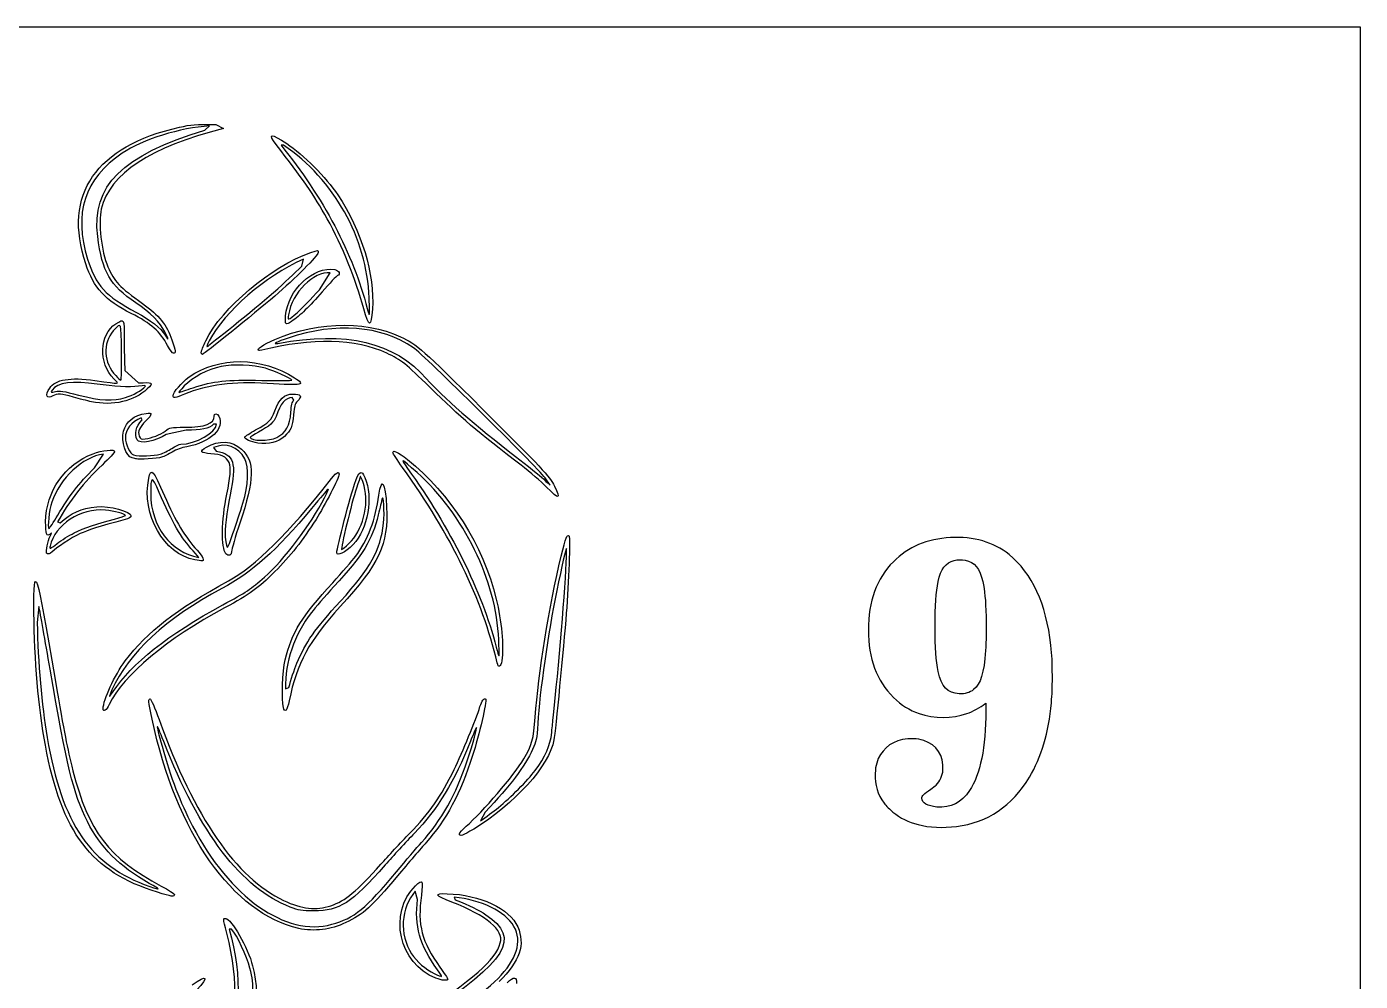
# Model space of a CAD drawing. Extents: x 0.1 to 9.2, y 0.2 to 11.9.
# Drawn here: x 3.67 to 9.21, y 7.89 to 11.86 of the extents above; entities that cross this region are included whole.
import ezdxf

# ---------------------------------------------------------------- set-up
doc = ezdxf.new("R2010")
doc.units = 0
doc.layers.add('Laag_1', color=7, linetype='CONTINUOUS')

msp = doc.modelspace()

# ---------------------------------------------------------------- linework, layer by layer
at = {"layer": 'Laag_1', "color": 7}
for points in [[(0.091356, 11.858106), (9.212454, 11.858106), (9.212454, 0.187669), (0.091356, 0.187669)], [(5.095348, 10.731231)], [(4.748478, 10.656978)], [(4.795919, 10.669978)], [(5.073092, 10.686742)], [(4.247168, 10.59038)], [(4.531492, 10.616006)], [(4.258186, 10.533362)], [(4.06687, 10.506337)], [(4.398084, 10.505905)], [(4.083663, 10.317548)], [(4.281656, 10.325504)], [(4.364126, 10.358143)], [(3.942071, 10.300319)], [(4.711339, 10.151712)], [(4.226934, 10.082429)], [(4.633181, 10.128675)], [(4.128842, 10.062655)], [(5.826141, 9.984144)], [(5.831617, 9.946174)], [(4.571291, 9.87863)], [(3.802433, 9.829603)], [(3.869957, 9.755253)], [(5.011455, 9.711401)], [(3.755613, 9.671943)], [(4.363778, 9.680943)], [(4.37186, 9.643622)], [(4.500692, 9.669146)], [(4.960825, 9.674284)], [(5.633847, 9.312251)], [(4.795462, 9.214181)], [(5.627334, 9.215227)], [(4.031878, 9.096372)], [(4.739065, 9.03088)], [(3.990583, 9.025094)], [(5.632496, 8.615336)], [(5.470202, 8.505404)], [(4.182002, 8.300096)], [(4.215627, 8.263205)], [(4.80316, 8.112688)], [(4.940686, 8.129891)], [(5.379307, 7.941407)], [(5.372729, 7.906081)]]:
    msp.add_lwpolyline(points, close=True, dxfattribs=at)
for points in [[(4.413522, 11.428684), (4.432729, 11.445722)], [(4.459198, 11.452203), (4.490258, 11.435085)], [(4.740151, 11.365708), (4.729638, 11.365343)], [(4.815289, 10.863273), (4.822565, 10.892624)], [(4.88885, 10.76579), (4.934045, 10.835804)], [(4.081121, 10.429975), (4.136888, 10.378355)], [(4.782784, 10.306749), (4.775978, 10.317664)], [(4.152468, 10.224742), (4.148247, 10.233103)], [(4.46115, 10.207101), (4.449603, 10.206634)], [(4.334735, 10.181832), (4.252663, 10.164931)], [(3.954697, 10.026014), (3.991905, 10.082981)], [(4.449022, 10.109727), (4.460596, 10.095427)], [(3.801532, 9.80101), (3.811599, 9.796766)], [(3.724107, 9.449298), (3.716597, 9.383806)], [(4.747704, 9.107865), (4.762132, 9.11346)], [(5.577853, 8.595754), (5.558091, 8.560295)], [(5.296482, 8.233646), (5.287143, 8.267757)], [(5.448371, 8.242942), (5.453223, 8.23221)], [(4.524306, 8.110364), (4.514664, 8.110364)]]:
    msp.add_lwpolyline(points, dxfattribs=at)
at = {"layer": 'Laag_1', "color": 1}
for points in [[(7.510319, 9.735824)], [(7.571667, 9.642439)]]:
    msp.add_lwpolyline(points, close=True, dxfattribs=at)
msp.add_lwpolyline([(7.653126, 9.045845), (7.656865, 9.048877), (7.656865, 9.017648)], dxfattribs=at)
at = {"layer": 'Laag_1', "color": 7}
for points in [[(3.91829, 10.873362), (3.82214, 11.160349), (3.960934, 11.362701), (4.307194, 11.440361)], [(3.96809, 10.986537), (3.940922, 11.197133), (4.06897, 11.324236), (4.413522, 11.428684)], [(4.490258, 11.435085), (4.18755, 11.358709), (4.017289, 11.246478), (3.98288, 11.100635)], [(4.432729, 11.445722), (4.311101, 11.4389), (4.154096, 11.389896), (4.069238, 11.332271)], [(4.307194, 11.440361), (4.357316, 11.451602), (4.371933, 11.452741), (4.459198, 11.452203)], [(4.708845, 11.368874), (4.672533, 11.415315), (4.686399, 11.416403), (4.753581, 11.372384)], [(4.921489, 11.059899), (4.865428, 11.160397), (4.818228, 11.228979), (4.708845, 11.368874)], [(4.729638, 11.365343), (4.904013, 11.151376), (5.030046, 10.912457), (5.087172, 10.68757)], [(5.095346, 10.73123), (5.085764, 10.98107), (4.950309, 11.223031), (4.740151, 11.365708)], [(4.753581, 11.372384), (4.821748, 11.327721), (4.917758, 11.231266), (4.965198, 11.159788)], [(4.069238, 11.332271), (3.913152, 11.226274), (3.866525, 11.083059), (3.926073, 10.892533)], [(4.965198, 11.159788), (5.064243, 11.010553), (5.119565, 10.828065), (5.10911, 10.685072)], [(3.98288, 11.100635), (3.969365, 11.04335), (3.98281, 10.926336), (4.01051, 10.860166)], [(5.073092, 10.686742), (5.041608, 10.806032), (4.983986, 10.947862), (4.921489, 11.059899)], [(4.126417, 10.71079), (4.018608, 10.783769), (3.987188, 10.83849), (3.96809, 10.986537)], [(4.41676, 10.553205), (4.483018, 10.689984), (4.689242, 10.86333), (4.85255, 10.919516)], [(4.883205, 10.919652), (4.883205, 10.907564), (4.787423, 10.811385), (4.70359, 10.739293)], [(4.85255, 10.919516), (4.885657, 10.930907), (4.883205, 10.930896), (4.883205, 10.919652)], [(4.107012, 10.666951), (3.999646, 10.720883), (3.951867, 10.77314), (3.91829, 10.873362)], [(3.926073, 10.892533), (3.960273, 10.783107), (3.999692, 10.740023), (4.128533, 10.671242)], [(4.01051, 10.860166), (4.035384, 10.800747), (4.059241, 10.775553), (4.154417, 10.708194)], [(4.822565, 10.892624), (4.661721, 10.820108), (4.49727, 10.677407), (4.431281, 10.553089)], [(4.531492, 10.616006), (4.65761, 10.717138), (4.755037, 10.802025), (4.815289, 10.863273)], [(4.748478, 10.656978), (4.756083, 10.763268), (4.865234, 10.86576), (4.953241, 10.849249)], [(4.934045, 10.835804), (4.864133, 10.842205), (4.776904, 10.754575), (4.75993, 10.660887)], [(4.963704, 10.824119), (4.959951, 10.822678), (4.931445, 10.792291), (4.900357, 10.75659)], [(4.953241, 10.849249), (4.971342, 10.845854), (4.978093, 10.82964), (4.963704, 10.824119)], [(4.900357, 10.75659), (4.847253, 10.695607), (4.808913, 10.658583), (4.773304, 10.633899)], [(4.795919, 10.669978), (4.813243, 10.684984), (4.855062, 10.728099), (4.88885, 10.76579)], [(4.247168, 10.59038), (4.227839, 10.62867), (4.185795, 10.670595), (4.126417, 10.71079)], [(4.154417, 10.708194), (4.221938, 10.660406), (4.256314, 10.617829), (4.27584, 10.557799)], [(4.70359, 10.739293), (4.614414, 10.662606), (4.409012, 10.497159), (4.402981, 10.497159)], [(5.095819, 10.662101), (5.097017, 10.662101), (5.096803, 10.69321), (5.095348, 10.731231)], [(4.06687, 10.506337), (4.065646, 10.636026), (4.067006, 10.632496), (4.032806, 10.594638)], [(4.043683, 10.624151), (4.078515, 10.646266), (4.077902, 10.647387), (4.077927, 10.561438)], [(4.258186, 10.533362), (4.228024, 10.591693), (4.190078, 10.625226), (4.107012, 10.666951)], [(4.128533, 10.671242), (4.18774, 10.639634), (4.229523, 10.60661), (4.247875, 10.576916)], [(4.670377, 10.54356), (4.844916, 10.631457), (5.075376, 10.642522), (5.226214, 10.570249)], [(4.773304, 10.633899), (4.748404, 10.616637), (4.745767, 10.619089), (4.748478, 10.656978)], [(4.75993, 10.660887), (4.755595, 10.636956), (4.758703, 10.637742), (4.795919, 10.669978)], [(5.10911, 10.685072), (5.103412, 10.607134), (5.093987, 10.607572), (5.073092, 10.686742)], [(5.087172, 10.68757), (5.09073, 10.673562), (5.094621, 10.662101), (5.095819, 10.662101)], [(4.035568, 10.395101), (3.96995, 10.460718), (3.974177, 10.580021), (4.043683, 10.624151)], [(4.032806, 10.594638), (3.987977, 10.545018), (3.99251, 10.460185), (4.042745, 10.408624)], [(4.247875, 10.576916), (4.264168, 10.550553), (4.263807, 10.557417), (4.247168, 10.59038)], [(4.422686, 10.529077), (4.426498, 10.531957), (4.475461, 10.571075), (4.531492, 10.616006)], [(4.715839, 10.542901), (5.0018, 10.595351), (5.200653, 10.548009), (5.333271, 10.395906)], [(5.280115, 10.524171), (5.14174, 10.617277), (4.959721, 10.631516), (4.7595, 10.564896)], [(4.077927, 10.561438), (4.077927, 10.519414), (4.079376, 10.460256), (4.081121, 10.429975)], [(4.282961, 10.502028), (4.277319, 10.502028), (4.268831, 10.512775), (4.258186, 10.533362)], [(4.27584, 10.557799), (4.291877, 10.508498), (4.292706, 10.502008), (4.282961, 10.502028)], [(4.398084, 10.505905), (4.398084, 10.510716), (4.406489, 10.532), (4.41676, 10.553205)], [(4.431281, 10.553089), (4.422741, 10.537003), (4.418874, 10.526197), (4.422686, 10.529077)], [(4.649135, 10.514056), (4.621322, 10.506977), (4.63474, 10.525614), (4.670377, 10.54356)], [(5.16826, 10.502163), (5.042679, 10.562195), (4.855146, 10.566491), (4.649135, 10.514056)], [(4.7595, 10.564896), (4.712158, 10.549145), (4.690562, 10.538264), (4.715839, 10.542901)], [(5.226214, 10.570249), (5.29499, 10.537296), (5.316409, 10.518384), (5.565366, 10.270801)], [(4.064217, 10.390432), (4.066278, 10.390432), (4.067472, 10.442589), (4.06687, 10.506337)], [(4.347791, 10.4032), (4.468641, 10.489437), (4.650639, 10.487924), (4.785617, 10.399559)], [(4.402981, 10.497159), (4.400288, 10.497159), (4.398084, 10.501094), (4.398084, 10.505905)], [(5.348922, 10.359166), (5.246801, 10.459149), (5.229356, 10.472956), (5.16826, 10.502163)], [(5.826141, 9.984144), (5.789724, 10.032104), (5.317892, 10.498753), (5.280115, 10.524171)], [(4.480555, 10.446803), (4.425402, 10.435228), (4.362943, 10.402162), (4.327742, 10.3659)], [(4.664462, 10.439112), (4.614745, 10.453402), (4.529078, 10.456985), (4.480555, 10.446803)], [(4.774308, 10.390019), (4.769522, 10.397763), (4.699609, 10.429008), (4.664462, 10.439112)], [(3.768704, 10.356969), (3.79274, 10.393057), (3.852492, 10.403069), (3.956624, 10.388459)], [(3.966326, 10.373523), (3.865541, 10.388903), (3.798646, 10.380032), (3.778522, 10.348618)], [(3.956624, 10.388459), (4.067676, 10.372878), (4.058558, 10.372111), (4.035568, 10.395101)], [(4.137192, 10.365007), (4.099531, 10.360094), (4.032402, 10.36344), (3.966326, 10.373523)], [(4.042745, 10.408624), (4.052493, 10.398619), (4.062156, 10.390432), (4.064217, 10.390432)], [(4.083663, 10.317548), (4.112931, 10.326588), (4.153112, 10.349154), (4.16461, 10.363008)], [(4.136888, 10.378355), (4.196615, 10.382257), (4.201269, 10.379096), (4.173716, 10.353344)], [(4.16461, 10.363008), (4.168812, 10.368072), (4.163601, 10.368451), (4.137192, 10.365007)], [(4.281656, 10.325504), (4.281656, 10.340008), (4.316344, 10.380761), (4.347791, 10.4032)], [(4.327742, 10.3659), (4.311733, 10.349409), (4.301909, 10.33712), (4.305911, 10.338591)], [(4.671355, 10.376336), (4.534019, 10.384809), (4.423148, 10.370415), (4.328426, 10.331815)], [(4.364126, 10.358143), (4.450146, 10.386647), (4.501722, 10.392218), (4.649254, 10.388946)], [(4.649254, 10.388946), (4.71936, 10.387392), (4.775634, 10.387875), (4.774308, 10.390019)], [(4.785617, 10.399559), (4.832436, 10.368909), (4.822958, 10.366983), (4.671355, 10.376336)], [(5.333271, 10.395906), (5.393995, 10.32626), (5.542923, 10.196339), (5.702824, 10.073517)], [(5.727316, 10.036249), (5.543933, 10.176757), (5.476143, 10.234609), (5.348922, 10.359166)], [(3.781981, 10.324941), (3.755688, 10.309911), (3.748657, 10.326872), (3.768704, 10.356969)], [(3.778522, 10.348618), (3.772054, 10.33852), (3.772307, 10.338417), (3.792725, 10.342826)], [(3.867087, 10.31959), (3.81814, 10.333815), (3.799549, 10.334984), (3.781981, 10.324941)], [(3.792725, 10.342826), (3.810389, 10.34664), (3.824817, 10.344391), (3.888707, 10.327864)], [(3.942071, 10.300319), (3.924728, 10.303972), (3.890985, 10.312644), (3.867087, 10.31959)], [(3.888707, 10.327864), (3.978849, 10.304548), (4.032399, 10.301714), (4.083663, 10.317548)], [(4.173716, 10.353344), (4.119185, 10.302378), (4.02962, 10.281876), (3.942071, 10.300319)], [(4.328426, 10.331815), (4.288595, 10.315583), (4.281656, 10.314646), (4.281656, 10.325504)], [(4.305911, 10.338591), (4.309914, 10.34006), (4.33611, 10.348859), (4.364126, 10.358143)], [(4.703386, 10.261989), (4.720978, 10.311821), (4.742727, 10.332218), (4.778267, 10.332218)], [(4.775978, 10.317664), (4.747145, 10.317664), (4.726553, 10.293528), (4.708928, 10.239074)], [(4.77032, 10.256556), (4.772276, 10.286991), (4.775082, 10.298291), (4.782784, 10.306749)], [(4.778267, 10.332218), (4.812762, 10.332218), (4.818176, 10.323847), (4.797583, 10.302352)], [(4.075321, 10.17805), (4.085589, 10.217638), (4.118937, 10.244042), (4.168865, 10.252117)], [(4.168865, 10.252117), (4.196262, 10.256548), (4.196023, 10.248484), (4.167939, 10.220921)], [(4.451448, 10.240699), (4.451448, 10.252561), (4.464274, 10.252337), (4.470682, 10.240365)], [(4.623994, 10.183078), (4.679364, 10.213124), (4.689796, 10.223493), (4.703386, 10.261989)], [(4.711339, 10.151713), (4.750215, 10.171644), (4.766753, 10.20104), (4.77032, 10.256556)], [(4.797583, 10.302352), (4.786439, 10.290721), (4.784253, 10.28321), (4.781166, 10.245931)], [(5.565366, 10.270801), (5.811971, 10.025556), (5.844488, 9.990736), (5.864984, 9.949951)], [(4.148247, 10.233103), (4.10871, 10.21707), (4.082566, 10.184014), (4.082905, 10.150484)], [(4.131439, 10.142704), (4.118714, 10.166479), (4.126548, 10.197041), (4.152468, 10.224742)], [(4.167939, 10.220921), (4.140103, 10.193603), (4.132937, 10.176967), (4.140815, 10.15795)], [(4.247999, 10.178324), (4.269205, 10.193919), (4.269412, 10.193959), (4.330033, 10.194272)], [(4.313584, 10.123616), (4.372513, 10.123616), (4.46115, 10.173762), (4.46115, 10.207101)], [(4.330033, 10.194272), (4.41393, 10.194703), (4.451448, 10.20905), (4.451448, 10.240699)], [(4.449603, 10.206634), (4.430904, 10.189067), (4.397396, 10.181832), (4.334735, 10.181832)], [(4.470682, 10.240365), (4.497758, 10.189774), (4.435661, 10.130662), (4.337477, 10.113565)], [(4.708928, 10.239074), (4.701722, 10.216811), (4.681032, 10.198308), (4.636366, 10.174184)], [(4.781166, 10.245931), (4.7771, 10.196852), (4.770361, 10.180878), (4.743468, 10.156583)], [(4.110709, 10.06748), (4.084228, 10.073317), (4.064302, 10.135575), (4.075321, 10.17805)], [(4.082905, 10.150484), (4.083162, 10.124893), (4.102986, 10.083235), (4.116714, 10.079432)], [(4.252663, 10.164931), (4.208119, 10.134955), (4.142067, 10.122844), (4.131439, 10.142704)], [(4.140815, 10.15795), (4.146127, 10.145125), (4.148383, 10.144009), (4.164447, 10.14626)], [(4.164447, 10.14626), (4.195894, 10.150667), (4.226213, 10.162302), (4.247999, 10.178324)], [(4.419572, 10.111543), (4.470428, 10.141347), (4.527992, 10.138222), (4.565533, 10.103618)], [(4.633181, 10.128675), (4.604875, 10.132535), (4.576124, 10.145931), (4.578814, 10.154004)], [(4.578814, 10.154004), (4.579834, 10.157064), (4.600165, 10.170147), (4.623994, 10.183078)], [(4.636366, 10.174184), (4.617374, 10.163925), (4.601835, 10.154026), (4.601835, 10.152184)], [(4.601835, 10.152184), (4.601835, 10.137033), (4.682032, 10.136688), (4.711339, 10.151712)], [(4.743468, 10.156583), (4.715628, 10.13143), (4.679678, 10.122333), (4.633181, 10.128675)], [(3.75172, 9.801971), (3.752472, 9.927462), (3.8315, 10.040552), (3.949026, 10.08432)], [(3.991905, 10.082981), (3.905424, 10.071128), (3.811642, 9.983794), (3.776872, 9.882732)], [(3.949026, 10.08432), (3.985845, 10.098031), (4.039095, 10.103753), (4.039092, 10.093997)], [(4.039092, 10.093997), (4.03909, 10.090276), (4.015195, 10.064812), (3.985992, 10.03741)], [(4.116714, 10.079432), (4.138888, 10.07329), (4.201933, 10.075004), (4.226934, 10.082429)], [(4.226934, 10.082427), (4.240497, 10.086455), (4.262671, 10.09737), (4.27621, 10.106683)], [(4.27788, 10.091476), (4.262833, 10.082415), (4.242791, 10.072623), (4.233342, 10.069717)], [(4.27621, 10.106683), (4.289749, 10.115996), (4.306567, 10.123616), (4.313584, 10.123616)], [(4.337477, 10.113565), (4.317052, 10.110008), (4.295212, 10.101913), (4.27788, 10.091476)], [(4.438225, 10.084198), (4.393966, 10.087833), (4.389724, 10.094051), (4.419572, 10.111543)], [(4.504362, 9.916984), (4.532358, 10.051926), (4.522326, 10.077291), (4.438225, 10.084198)], [(4.579236, 10.062975), (4.551622, 10.11415), (4.499857, 10.132736), (4.449022, 10.109727)], [(4.460596, 10.095427), (4.534385, 10.082286), (4.545616, 10.046373), (4.517601, 9.913145)], [(4.565533, 10.103618), (4.621133, 10.052367), (4.619396, 9.979237), (4.558232, 9.796289)], [(5.193683, 10.089254), (5.193683, 10.101974), (5.214415, 10.092046), (5.254651, 10.060056)], [(5.234314, 10.027401), (5.211967, 10.05853), (5.193683, 10.086364), (5.193683, 10.089254)], [(3.985992, 10.03741), (3.911348, 9.967371), (3.850244, 9.88906), (3.801532, 9.80101)], [(4.128842, 10.062654), (4.126174, 10.063698), (4.118014, 10.06587), (4.110709, 10.06748)], [(4.233342, 10.069717), (4.216057, 10.064399), (4.137881, 10.059116), (4.128842, 10.062655)], [(4.180182, 9.982692), (4.189597, 10.026594), (4.197294, 10.017968), (4.244921, 9.910137)], [(4.571291, 9.87863), (4.593851, 9.952895), (4.597164, 10.029753), (4.579236, 10.062975)], [(5.294195, 10.006723), (5.227542, 10.066311), (5.222344, 10.068491), (5.255008, 10.023158)], [(5.627334, 9.215227), (5.56457, 9.481637), (5.437294, 9.744651), (5.234314, 10.027401)], [(5.254651, 10.060056), (5.432949, 9.918297), (5.568522, 9.705325), (5.62337, 9.480831)], [(5.702824, 10.073517), (5.752056, 10.035701), (5.804449, 9.99338), (5.819253, 9.979469)], [(5.831617, 9.946174), (5.810272, 9.968117), (5.763336, 10.008651), (5.727316, 10.036249)], [(3.802433, 9.829603), (3.850346, 9.910512), (3.887772, 9.95879), (3.954697, 10.026014)], [(4.37186, 9.643622), (4.24304, 9.665201), (4.148107, 9.833133), (4.180182, 9.982692)], [(4.2234, 9.923808), (4.192717, 9.994532), (4.187296, 9.993558), (4.187943, 9.917439)], [(4.970527, 9.998846), (4.970527, 9.985578), (4.910872, 9.869005), (4.874867, 9.811914)], [(4.929297, 9.969366), (4.957994, 10.006219), (4.970527, 10.01518), (4.970527, 9.998846)], [(5.077573, 9.985765), (5.113728, 9.90403), (5.090334, 9.771399), (5.028435, 9.707189)], [(5.034738, 9.95866), (5.054308, 10.013723), (5.062823, 10.019111), (5.077573, 9.985765)], [(5.057849, 9.987501), (5.057849, 9.98628), (5.051139, 9.965651), (5.042939, 9.941658)], [(5.074578, 9.951591), (5.068533, 9.974811), (5.057849, 9.997746), (5.057849, 9.987501)], [(5.135977, 9.912662), (5.146384, 9.992212), (5.162975, 9.966486), (5.167964, 9.86306)], [(5.255008, 10.023158), (5.432854, 9.776337), (5.563614, 9.512798), (5.623383, 9.280718)], [(5.633847, 9.312251), (5.624133, 9.55642), (5.489133, 9.83245), (5.294195, 10.006723)], [(5.819253, 9.979469), (5.834058, 9.965559), (5.846844, 9.954097), (5.847667, 9.954)], [(5.847667, 9.954), (5.84849, 9.953903), (5.838803, 9.967467), (5.826141, 9.984144)], [(4.187943, 9.917439), (4.189077, 9.784018), (4.271365, 9.675213), (4.387656, 9.653368)], [(4.363778, 9.680943), (4.315705, 9.733371), (4.276862, 9.800571), (4.2234, 9.923808)], [(4.500692, 9.669146), (4.479822, 9.694293), (4.481487, 9.806721), (4.504362, 9.916984)], [(4.511059, 9.556202), (4.621052, 9.615986), (4.764382, 9.757577), (4.929297, 9.969366)], [(4.909534, 9.900796), (4.936867, 9.954317), (4.937019, 9.954442), (4.855973, 9.856799)], [(4.960825, 9.674284), (4.960825, 9.68981), (5.019721, 9.916411), (5.034738, 9.95866)], [(5.042939, 9.941658), (5.023264, 9.884093), (4.975473, 9.687007), (4.981189, 9.687007)], [(5.011455, 9.711401), (5.068984, 9.76581), (5.096091, 9.868953), (5.074578, 9.951591)], [(5.15515, 9.795534), (5.160266, 9.840123), (5.15507, 9.922082), (5.148804, 9.895609)], [(5.864984, 9.949951), (5.893767, 9.892677), (5.88466, 9.891646), (5.831617, 9.946174)], [(3.776872, 9.882732), (3.766576, 9.852806), (3.758324, 9.774246), (3.765498, 9.774457)], [(3.811599, 9.796766), (3.855314, 9.838299), (3.89896, 9.857623), (3.9639, 9.864198)], [(3.9639, 9.864198), (4.015445, 9.869417), (4.107011, 9.844531), (4.107011, 9.825303)], [(4.244921, 9.910137), (4.291199, 9.80536), (4.333123, 9.735414), (4.380895, 9.683282)], [(4.517601, 9.913145), (4.502828, 9.84289), (4.494227, 9.765873), (4.497981, 9.737471)], [(4.529693, 9.752498), (4.542845, 9.789853), (4.561564, 9.846612), (4.571291, 9.87863)], [(4.660904, 9.571735), (4.740712, 9.641823), (4.853532, 9.79114), (4.909534, 9.900796)], [(5.167964, 9.86306), (5.175441, 9.708066), (5.137727, 9.627085), (4.975271, 9.449298)], [(5.038984, 9.6579), (5.089272, 9.724611), (5.122945, 9.813055), (5.135977, 9.912662)], [(5.148804, 9.895609), (5.147226, 9.888939), (5.140245, 9.859468), (5.133292, 9.830118)], [(3.765498, 9.774457), (3.767893, 9.774526), (3.784514, 9.799343), (3.802433, 9.829603)], [(4.000285, 9.850306), (3.896639, 9.859233), (3.79017, 9.789895), (3.770257, 9.700501)], [(3.869957, 9.755253), (3.911053, 9.775915), (3.965777, 9.794802), (4.037882, 9.813206)], [(4.081542, 9.811282), (3.972434, 9.781385), (3.925507, 9.766602), (3.895046, 9.752528)], [(4.082756, 9.828414), (4.082756, 9.834514), (4.0343, 9.847377), (4.000285, 9.850306)], [(4.037882, 9.813206), (4.062563, 9.819506), (4.082756, 9.826349), (4.082756, 9.828414)], [(4.107011, 9.825303), (4.107011, 9.820928), (4.097365, 9.815618), (4.081542, 9.811282)], [(4.855973, 9.856799), (4.710379, 9.68139), (4.609895, 9.591838), (4.48298, 9.524386)], [(4.874867, 9.811914), (4.819984, 9.72489), (4.767731, 9.658537), (4.703867, 9.594773)], [(5.133292, 9.830118), (5.108873, 9.72705), (5.068638, 9.662019), (4.949116, 9.532444)], [(3.770396, 9.750521), (3.755919, 9.738512), (3.751414, 9.750921), (3.75172, 9.801971)], [(3.770476, 9.74158), (3.778139, 9.756401), (3.778134, 9.756939), (3.770396, 9.750521)], [(3.895046, 9.752528), (3.858824, 9.735792), (3.794553, 9.693878), (3.779346, 9.677074)], [(3.799458, 9.71164), (3.817134, 9.725019), (3.848859, 9.744645), (3.869957, 9.755253)], [(4.497981, 9.737471), (4.505586, 9.679944), (4.503858, 9.679126), (4.529693, 9.752498)], [(4.558232, 9.796289), (4.539523, 9.740329), (4.524216, 9.68739), (4.524216, 9.678647)], [(4.976769, 9.472611), (5.102232, 9.609967), (5.142152, 9.682235), (5.15515, 9.795534)], [(5.89293, 9.659076), (5.911636, 9.736825), (5.91746, 9.751395), (5.926125, 9.74213)], [(3.755614, 9.671943), (3.751572, 9.678484), (3.761214, 9.723665), (3.770476, 9.74158)], [(3.770257, 9.700501), (3.767428, 9.687801), (3.768506, 9.688213), (3.799458, 9.71164)], [(5.028435, 9.707189), (4.996159, 9.673707), (4.960825, 9.656511), (4.960825, 9.674284)], [(4.981189, 9.687007), (4.983649, 9.687007), (4.997269, 9.697984), (5.011455, 9.711401)], [(5.926125, 9.74213), (5.931115, 9.736797), (5.924055, 9.547826), (5.914167, 9.422046)], [(3.70306, 9.424932), (3.701134, 9.644978), (3.714016, 9.604383), (3.791541, 9.146097)], [(3.779346, 9.677074), (3.770229, 9.667), (3.760031, 9.664795), (3.755613, 9.671943)], [(4.387656, 9.653368), (4.388591, 9.65319), (4.377846, 9.665601), (4.363778, 9.680943)], [(4.39945, 9.639065), (4.397365, 9.639379), (4.38495, 9.64143), (4.37186, 9.643622)], [(4.380895, 9.683282), (4.405436, 9.656499), (4.413649, 9.636928), (4.39945, 9.639065)], [(4.524216, 9.678647), (4.524216, 9.661505), (4.511347, 9.656308), (4.500692, 9.669146)], [(4.944042, 9.548747), (4.983186, 9.591438), (5.02591, 9.640557), (5.038984, 9.6579)], [(5.785186, 8.990858), (5.797545, 9.169741), (5.84295, 9.45133), (5.89293, 9.659076)], [(5.872758, 9.114564), (5.896658, 9.349491), (5.921068, 9.684069), (5.914768, 9.69037)], [(5.914768, 9.69037), (5.912868, 9.692269), (5.895804, 9.617544), (5.87495, 9.516009)], [(4.703867, 9.594773), (4.63413, 9.525145), (4.599952, 9.500526), (4.495108, 9.444402)], [(4.082431, 9.223716), (4.175615, 9.346946), (4.291624, 9.436934), (4.511059, 9.556202)], [(4.487832, 9.456567), (4.583651, 9.508547), (4.605529, 9.523106), (4.660904, 9.571735)], [(4.746427, 9.227744), (4.775132, 9.343205), (4.81509, 9.408113), (4.944042, 9.548747)], [(4.949116, 9.532444), (4.911993, 9.492198), (4.870072, 9.44392), (4.855959, 9.42516)], [(4.48298, 9.524386), (4.253387, 9.402362), (4.094033, 9.255244), (4.02725, 9.103649)], [(5.62337, 9.480831), (5.645201, 9.391474), (5.654878, 9.284704), (5.646612, 9.224393)], [(5.87495, 9.516009), (5.838613, 9.339087), (5.803901, 9.097058), (5.795745, 8.963765)], [(3.75066, 8.873679), (3.721957, 9.029265), (3.704782, 9.228166), (3.70306, 9.424932)], [(3.770156, 9.189758), (3.750186, 9.307157), (3.729464, 9.42395), (3.724107, 9.449298)], [(4.495108, 9.444402), (4.255711, 9.316248), (4.075748, 9.165636), (4.015683, 9.043166)], [(4.031878, 9.096372), (4.10795, 9.212748), (4.26043, 9.333205), (4.487832, 9.456567)], [(4.855959, 9.42516), (4.782906, 9.328053), (4.746927, 9.222596), (4.747704, 9.107865)], [(4.975271, 9.449298), (4.845164, 9.306912), (4.795657, 9.215603), (4.76328, 9.058308)], [(4.795462, 9.214181), (4.832169, 9.302029), (4.869294, 9.354946), (4.976769, 9.472611)], [(5.914167, 9.422046), (5.903183, 9.282313), (5.868816, 8.927509), (5.863238, 8.89626)], [(3.716597, 9.383806), (3.719961, 9.215425), (3.735184, 9.040291), (3.758123, 8.906076)], [(5.634471, 9.245547), (5.635587, 9.245547), (5.635306, 9.275563), (5.633847, 9.312251)], [(5.623383, 9.280718), (5.628365, 9.261374), (5.633354, 9.245547), (5.634471, 9.245547)], [(3.990583, 9.025094), (3.990583, 9.061855), (4.038672, 9.165848), (4.082431, 9.223716)], [(4.739065, 9.03088), (4.730794, 9.061195), (4.735357, 9.183216), (4.746427, 9.227744)], [(4.762132, 9.11346), (4.769884, 9.143537), (4.784882, 9.188861), (4.795462, 9.214181)], [(5.646612, 9.224393), (5.643132, 9.199008), (5.632361, 9.193886), (5.627334, 9.215227)], [(3.925373, 8.556675), (3.86664, 8.673958), (3.83808, 8.790447), (3.770156, 9.189758)], [(3.791541, 9.146097), (3.83127, 8.911238), (3.839214, 8.870434), (3.865214, 8.767703)], [(4.02725, 9.103649), (4.012606, 9.07041), (4.013741, 9.068626), (4.031878, 9.096372)], [(5.853624, 8.926003), (5.85614, 8.951001), (5.864751, 9.035853), (5.872758, 9.114564)], [(4.015683, 9.043166), (4.003635, 9.018601), (3.990583, 9.009203), (3.990583, 9.025094)], [(4.194256, 8.982312), (4.177912, 9.060904), (4.177393, 9.066064), (4.185844, 9.066021)], [(4.185844, 9.066021), (4.189291, 9.066021), (4.205309, 9.028842), (4.22296, 8.979912)], [(4.76328, 9.058308), (4.754586, 9.016073), (4.745816, 9.006139), (4.739065, 9.03088)], [(5.448308, 8.772553), (5.483425, 8.844483), (5.53858, 8.978717), (5.555678, 9.033866)], [(5.579611, 9.064987), (5.585495, 9.059102), (5.551603, 8.913494), (5.525093, 8.830768)], [(5.555678, 9.033866), (5.563528, 9.059188), (5.573041, 9.071557), (5.579611, 9.064987)], [(4.80316, 8.112688), (4.529948, 8.172804), (4.2919, 8.51278), (4.194256, 8.982312)], [(4.242353, 8.888983), (4.208276, 8.976424), (4.206673, 8.971951), (4.235294, 8.869282)], [(4.22296, 8.979912), (4.369658, 8.573265), (4.542836, 8.321801), (4.740095, 8.229005)], [(5.738531, 8.817625), (5.77127, 8.871781), (5.778921, 8.90019), (5.785186, 8.990858)], [(5.502985, 8.809184), (5.528884, 8.887424), (5.544826, 8.944532), (5.541654, 8.947705)], [(5.541654, 8.947705), (5.540632, 8.948727), (5.52927, 8.923078), (5.516408, 8.890705)], [(5.795745, 8.963765), (5.791698, 8.897611), (5.790306, 8.890609), (5.774337, 8.856047)], [(5.784916, 8.768615), (5.827307, 8.824955), (5.848289, 8.873019), (5.853624, 8.926003)], [(4.215627, 8.263205), (3.941533, 8.347433), (3.817764, 8.509933), (3.75066, 8.873679)], [(3.758123, 8.906076), (3.819829, 8.545024), (3.937999, 8.373345), (4.184069, 8.287256)], [(4.235294, 8.869282), (4.272691, 8.735132), (4.308941, 8.640422), (4.362067, 8.538063)], [(4.767437, 8.201387), (4.56741, 8.277446), (4.390288, 8.509388), (4.242353, 8.888983)], [(5.516408, 8.890705), (5.450115, 8.723865), (5.379242, 8.607547), (5.283326, 8.508163)], [(5.863238, 8.89626), (5.844147, 8.789292), (5.700586, 8.629771), (5.52975, 8.525694)], [(5.312526, 8.469353), (5.39501, 8.560191), (5.457431, 8.671567), (5.502985, 8.809184)], [(5.525093, 8.830768), (5.474644, 8.67334), (5.415517, 8.562829), (5.331725, 8.469353)], [(5.498397, 8.536871), (5.567317, 8.596816), (5.695991, 8.747256), (5.738531, 8.817625)], [(5.774337, 8.856047), (5.74245, 8.78703), (5.680722, 8.705256), (5.577853, 8.595754)], [(3.865214, 8.767703), (3.928938, 8.515918), (4.013774, 8.405178), (4.231931, 8.289007)], [(5.264382, 8.508485), (5.345849, 8.592515), (5.39454, 8.662421), (5.448308, 8.772553)], [(5.632496, 8.615336), (5.682114, 8.655252), (5.754054, 8.727597), (5.784916, 8.768615)], [(5.558091, 8.560295), (5.578415, 8.573996), (5.611896, 8.598765), (5.632496, 8.615336)], [(4.182002, 8.300096), (4.056221, 8.371852), (3.97953, 8.448529), (3.925373, 8.556675)], [(4.362067, 8.538063), (4.516004, 8.241466), (4.749338, 8.076866), (4.940686, 8.129891)], [(5.470202, 8.505404), (5.470202, 8.509223), (5.48289, 8.523383), (5.498397, 8.536871)], [(5.144282, 8.379606), (5.172657, 8.411624), (5.226702, 8.469619), (5.264382, 8.508485)], [(5.283326, 8.508163), (5.248562, 8.472143), (5.194079, 8.413201), (5.162253, 8.37718)], [(5.52975, 8.525694), (5.484054, 8.497855), (5.470202, 8.493136), (5.470202, 8.505404)], [(5.208916, 8.348073), (5.247731, 8.394766), (5.294355, 8.449342), (5.312526, 8.469353)], [(5.331725, 8.469353), (5.311394, 8.446674), (5.258027, 8.384311), (5.21313, 8.330771)], [(5.162253, 8.37718), (5.019828, 8.215988), (4.973345, 8.185962), (4.866226, 8.18596)], [(4.936019, 8.207157), (4.997813, 8.228065), (5.043537, 8.265926), (5.144282, 8.379606)], [(4.940686, 8.129891), (5.032847, 8.15543), (5.082041, 8.195445), (5.208916, 8.348073)], [(5.21313, 8.330771), (5.104501, 8.201227), (5.071773, 8.171678), (4.998254, 8.136764)], [(5.28855, 8.290122), (5.317472, 8.318507), (5.320587, 8.313377), (5.312269, 8.251049)], [(4.184069, 8.287256), (4.230589, 8.27098), (4.230342, 8.27252), (4.182002, 8.300096)], [(4.286506, 8.253071), (4.286506, 8.243154), (4.275977, 8.24466), (4.215627, 8.263205)], [(4.231931, 8.289007), (4.26211, 8.272935), (4.286506, 8.256872), (4.286506, 8.253071)], [(5.372729, 7.906081), (5.218736, 7.96633), (5.172688, 8.176412), (5.28855, 8.290122)], [(5.287143, 8.267757), (5.226231, 8.197292), (5.21984, 8.088686), (5.271837, 8.007655)], [(5.438669, 8.222478), (5.367911, 8.250149), (5.363033, 8.25886), (5.419264, 8.257135)], [(5.419264, 8.257135), (5.557038, 8.252907), (5.678899, 8.195636), (5.712563, 8.119293)], [(4.740095, 8.229005), (4.815579, 8.193495), (4.875793, 8.186781), (4.936019, 8.207157)], [(4.866226, 8.18596), (4.812548, 8.185959), (4.804849, 8.187161), (4.767437, 8.201387)], [(5.379307, 7.941407), (5.30577, 8.041494), (5.2822, 8.124657), (5.296482, 8.233646)], [(5.312269, 8.251049), (5.295625, 8.126335), (5.313508, 8.057005), (5.38948, 7.951722)], [(5.640276, 8.053131), (5.655362, 8.105734), (5.584072, 8.165617), (5.438669, 8.222478)], [(5.6967, 8.121365), (5.660632, 8.18291), (5.560721, 8.231825), (5.448371, 8.242942)], [(5.453223, 8.23221), (5.512872, 8.208299), (5.550817, 8.189604), (5.580194, 8.169655)], [(4.504526, 8.092508), (4.487607, 8.160497), (4.488131, 8.154025), (4.499549, 8.154025)], [(4.499549, 8.154025), (4.522987, 8.154025), (4.592476, 8.03208), (4.611561, 7.95746)], [(5.580194, 8.169655), (5.725849, 8.070743), (5.67254, 7.98287), (5.326516, 7.751495)], [(4.480319, 7.55792), (4.549992, 7.732094), (4.5568, 7.882438), (4.504526, 8.092508)], [(4.514664, 8.110364), (4.569835, 7.912681), (4.563163, 7.722358), (4.495292, 7.557769)], [(4.600039, 7.947848), (4.586331, 8.000003), (4.547864, 8.082547), (4.524306, 8.110364)], [(4.998254, 8.136764), (4.93628, 8.107333), (4.866588, 8.098732), (4.80316, 8.112688)], [(5.267952, 7.686464), (5.590502, 7.814204), (5.770004, 7.996281), (5.6967, 8.121365)], [(5.712563, 8.119293), (5.744635, 8.046559), (5.721375, 7.978176), (5.635222, 7.891917)], [(5.277549, 7.735434), (5.534852, 7.906382), (5.619436, 7.980466), (5.640276, 8.053131)], [(5.271837, 8.007655), (5.292301, 7.975764), (5.330869, 7.941957), (5.365632, 7.925439)], [(4.359975, 7.878718), (4.423959, 7.9216), (4.431303, 7.913951), (4.380355, 7.857492)], [(4.611561, 7.95746), (4.648876, 7.811558), (4.619561, 7.657206), (4.534469, 7.551551)], [(4.612877, 7.828994), (4.612801, 7.889223), (4.610957, 7.906311), (4.600039, 7.947848)], [(5.365632, 7.925439), (5.381493, 7.917902), (5.395332, 7.912596), (5.396384, 7.913648)], [(5.396384, 7.913648), (5.397436, 7.9147), (5.389751, 7.927192), (5.379307, 7.941407)], [(5.38948, 7.951722), (5.407195, 7.927171), (5.42169, 7.904795), (5.42169, 7.901998)], [(5.42169, 7.901998), (5.42169, 7.894303), (5.397724, 7.896301), (5.372729, 7.906081)], [(5.669293, 7.887399), (5.696106, 7.914212), (5.707911, 7.913349), (5.707911, 7.884578)]]:
    msp.add_open_spline(points, degree=3, dxfattribs=at)
at = {"layer": 'Laag_1', "color": 1}
for points in [[(7.510319, 9.735824), (7.412487, 9.730265), (7.333757, 9.697216), (7.272814, 9.63597)], [(7.753383, 9.665684), (7.688701, 9.717733), (7.607141, 9.741281), (7.510319, 9.735824)], [(7.458877, 9.553399), (7.469388, 9.605246), (7.489904, 9.632231), (7.525479, 9.641428)], [(7.525479, 9.641428), (7.538517, 9.644864), (7.557214, 9.645167), (7.571667, 9.642439)], [(7.571667, 9.642439), (7.609061, 9.635162), (7.632508, 9.606459), (7.644232, 9.553703)], [(7.927116, 9.289213), (7.908217, 9.460317), (7.84879, 9.588975), (7.753383, 9.665684)], [(7.272814, 9.63597), (7.203483, 9.566336), (7.169019, 9.471839), (7.169019, 9.351874)], [(7.446244, 9.366023), (7.446244, 9.456073), (7.449781, 9.50893), (7.458877, 9.553399)], [(7.644232, 9.553703), (7.652317, 9.516914), (7.656057, 9.477903), (7.658078, 9.408066)], [(7.458776, 9.179859), (7.44968, 9.225137), (7.446244, 9.276478), (7.446244, 9.366023)], [(7.658078, 9.408066), (7.659291, 9.36481), (7.65828, 9.300734), (7.655855, 9.266473)], [(7.169019, 9.351874), (7.169019, 9.23494), (7.203786, 9.141656), (7.273218, 9.072426)], [(7.655855, 9.266473), (7.649184, 9.173694), (7.635136, 9.128113), (7.605827, 9.104565)], [(7.93318, 9.161364), (7.93318, 9.223317), (7.93227, 9.24343), (7.927116, 9.289213)], [(7.545895, 9.087384), (7.497888, 9.089405), (7.471308, 9.117602), (7.458776, 9.179859)], [(7.929137, 9.049686), (7.932675, 9.088293), (7.933281, 9.104464), (7.93318, 9.161364)], [(7.605827, 9.104565), (7.589555, 9.091527), (7.571262, 9.086272), (7.545895, 9.087384)], [(7.273218, 9.072426), (7.305357, 9.040388), (7.338911, 9.019265), (7.379944, 9.005116)], [(7.578539, 9.005318), (7.600369, 9.0131), (7.636349, 9.032707), (7.653126, 9.045845)], [(7.837976, 8.740828), (7.887498, 8.823096), (7.91802, 8.926587), (7.929137, 9.049686)], [(7.379944, 9.005116), (7.442504, 8.983488), (7.517293, 8.983589), (7.578539, 9.005318)], [(7.656865, 9.017648), (7.656865, 8.864836), (7.633923, 8.752349), (7.589252, 8.685242)], [(7.310512, 8.897076), (7.257957, 8.886161), (7.218238, 8.849878), (7.203685, 8.79985)], [(7.398844, 8.893539), (7.373476, 8.901826), (7.339922, 8.903241), (7.310512, 8.897076)], [(7.478787, 8.771855), (7.483335, 8.829564), (7.453015, 8.875549), (7.398844, 8.893539)], [(7.197318, 8.755988), (7.195701, 8.70879), (7.207525, 8.669374), (7.234207, 8.633294)], [(7.203685, 8.79985), (7.199541, 8.7856), (7.197924, 8.774382), (7.197318, 8.755988)], [(7.450488, 8.708487), (7.467265, 8.724354), (7.476765, 8.74578), (7.478787, 8.771855)], [(7.427849, 8.691204), (7.436238, 8.696864), (7.446446, 8.704646), (7.450488, 8.708487)], [(7.534575, 8.536371), (7.665153, 8.552845), (7.765916, 8.620761), (7.837976, 8.740828)], [(7.391061, 8.653608), (7.391061, 8.662906), (7.400562, 8.672709), (7.427849, 8.691204)], [(7.453925, 8.617022), (7.415317, 8.620155), (7.391163, 8.634203), (7.391061, 8.653608)], [(7.589252, 8.685242), (7.555698, 8.634911), (7.511027, 8.612373), (7.453925, 8.617022)], [(7.234207, 8.633294), (7.241484, 8.623389), (7.259777, 8.604692), (7.271298, 8.595394)], [(7.271298, 8.595394), (7.300304, 8.571845), (7.336587, 8.553957), (7.375396, 8.543951)], [(7.375396, 8.543951), (7.42219, 8.532025), (7.478888, 8.529297), (7.534575, 8.536371)]]:
    msp.add_open_spline(points, degree=3, dxfattribs=at)

doc.saveas('drawing.dxf')
